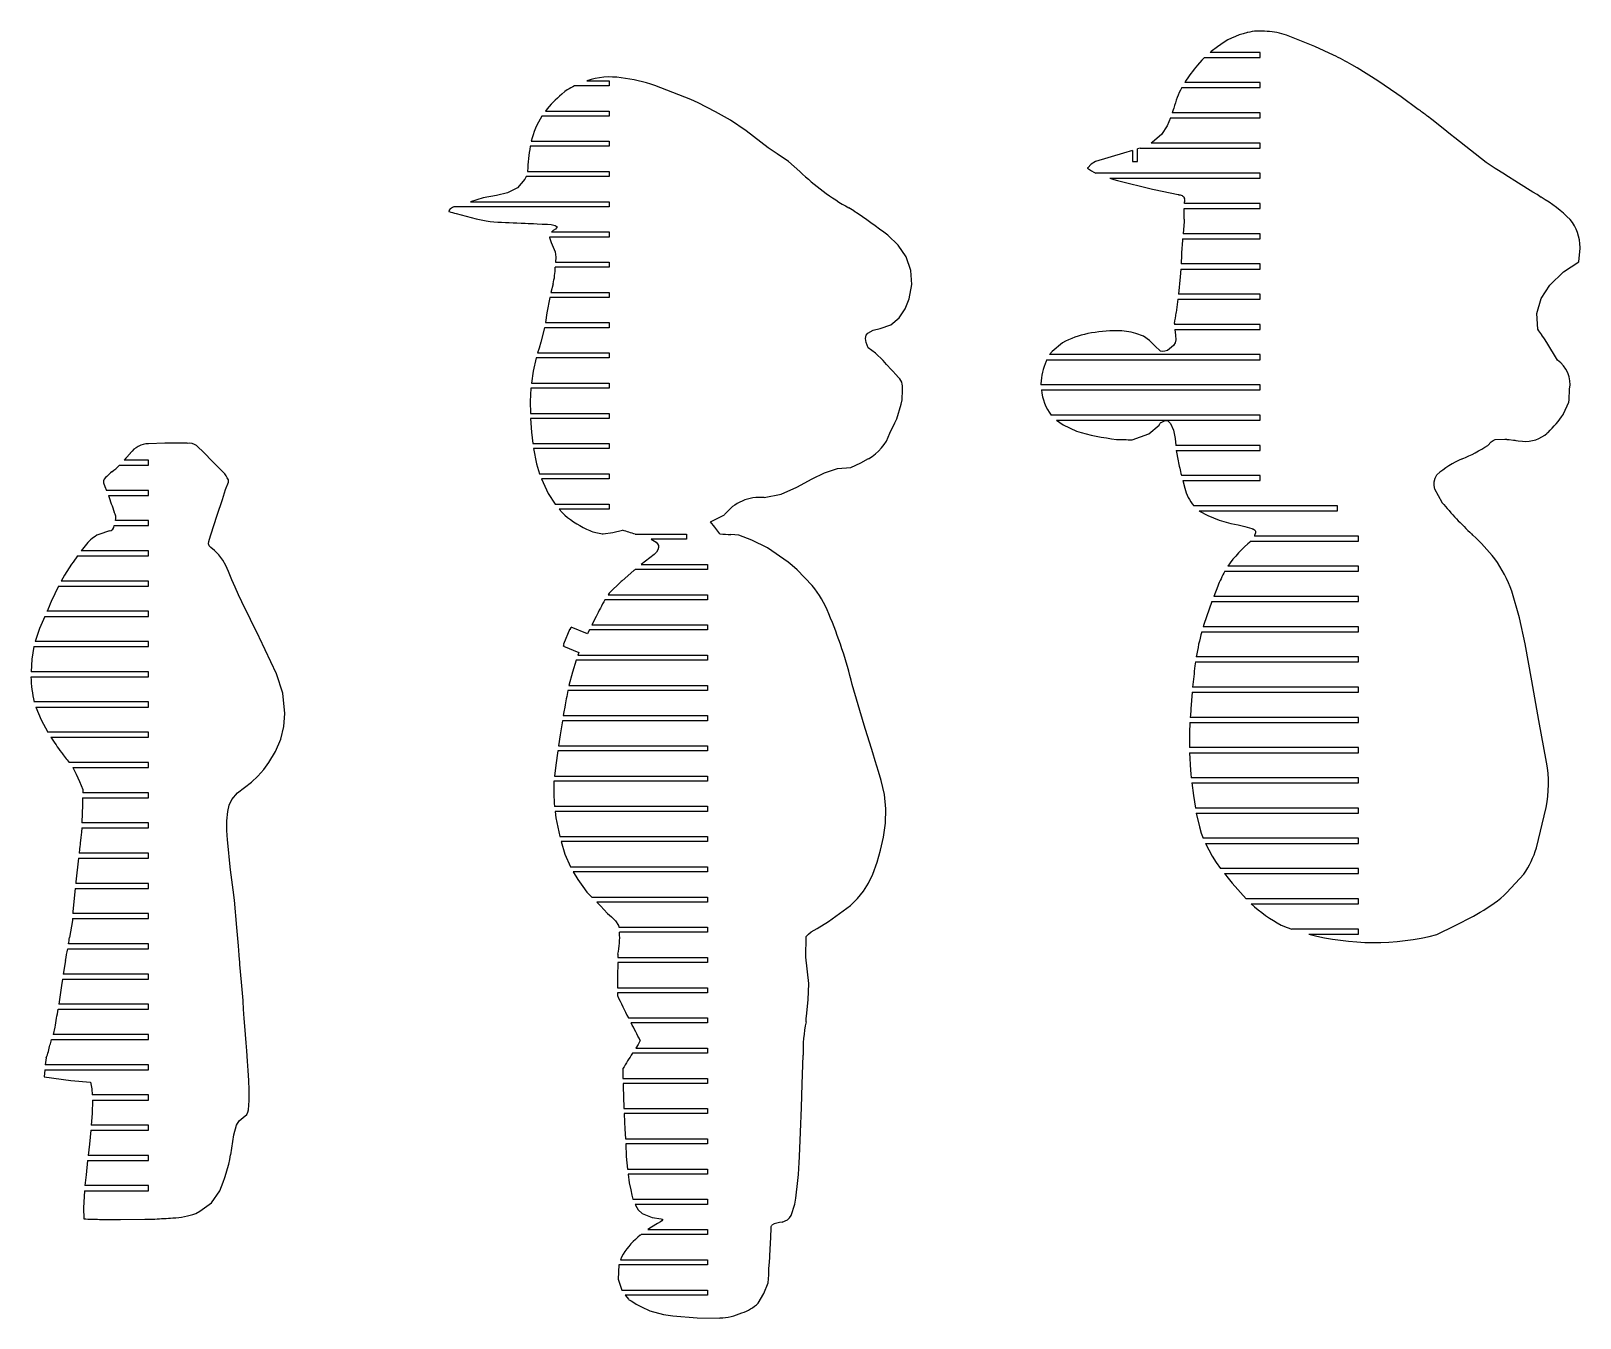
# Model space of a CAD drawing. Extents: x -545 to 865, y -1806 to 2117.
# Drawn here: x 224.5 to 532.1, y -1806.4 to -1550.9 of the extents above; entities that cross this region are included whole.
import ezdxf

# ---------------------------------------------------------------- set-up
doc = ezdxf.new("R2010")
doc.units = 0
doc.layers.get('0').update_dxf_attribs({"linetype": 'CONTINUOUS'})

msp = doc.modelspace()

# ---------------------------------------------------------------- linework, layer by layer
at = {"color": 7, "linetype": 'CONTINUOUS'}
for p, q in [((479.42, -1554), (473.82, -1551.75)), ((457.51, -1556.16), (457, -1556.71)), ((457.51, -1556.16), (468.58, -1556.16)), ((458.89, -1554.98), (458.68, -1555.16)), ((468.58, -1555.16), (458.68, -1555.16)), ((460.09, -1554.08), (458.89, -1554.98)), ((468.58, -1556.16), (468.58, -1555.16)), ((483.17, -1555.71), (479.42, -1554)), ((457, -1556.71), (456.16, -1557.7)), ((487.82, -1558.25), (486.78, -1557.66)), ((491.96, -1560.81), (487.82, -1558.25)), ((339.32, -1561.81), (332.46, -1561.81)), ((334.9, -1560.81), (339.32, -1560.81)), ((339.32, -1560.81), (339.32, -1561.81)), ((355.54, -1564.51), (348.39, -1561.76)), ((453.01, -1562.16), (468.58, -1562.16)), ((468.58, -1561.16), (453.66, -1561.16)), ((468.58, -1562.16), (468.58, -1561.16)), ((495.76, -1563.37), (491.96, -1560.81)), ((330.52, -1562.95), (329.9, -1563.45)), ((331, -1562.62), (330.52, -1562.95)), ((357.01, -1565.15), (355.54, -1564.51)), ((360.44, -1566.98), (357.01, -1565.15)), ((496.59, -1563.97), (495.76, -1563.37)), ((499.99, -1566.48), (496.59, -1563.97)), ((339.32, -1567.81), (325.93, -1567.81)), ((326.66, -1566.81), (339.32, -1566.81)), ((339.32, -1566.81), (339.32, -1567.81)), ((363.4, -1568.64), (360.44, -1566.98)), ((366.53, -1570.72), (363.4, -1568.64)), ((450.78, -1568.16), (450.09, -1569.76)), ((450.78, -1568.16), (468.58, -1568.16)), ((451.34, -1566.57), (451.13, -1567.16)), ((468.58, -1567.16), (451.13, -1567.16)), ((451.45, -1566.23), (451.34, -1566.57)), ((468.58, -1568.16), (468.58, -1567.16)), ((370.9, -1574.1), (366.53, -1570.72)), ((449.01, -1571.46), (447.2, -1572.99)), ((450.09, -1569.76), (449.01, -1571.46)), ((506.39, -1571.44), (504.91, -1570.29)), ((507.26, -1572.12), (506.39, -1571.44)), ((339.32, -1573.81), (323.62, -1573.81)), ((323.84, -1572.81), (339.32, -1572.81)), ((339.32, -1572.81), (339.32, -1573.81)), ((443.23, -1574.63), (441.43, -1575.14)), ((443.23, -1574.63), (443.23, -1576.8)), ((444.73, -1574.16), (444.23, -1574.33)), ((444.23, -1576.8), (444.23, -1574.33)), ((444.73, -1574.16), (468.58, -1574.16)), ((447.2, -1572.99), (446.94, -1573.16)), ((468.58, -1573.16), (446.94, -1573.16)), ((468.58, -1574.16), (468.58, -1573.16)), ((513.49, -1577.01), (507.26, -1572.12)), ((377.18, -1578.83), (374.93, -1576.83)), ((441.43, -1575.14), (435.88, -1576.81)), ((443.23, -1576.8), (444.23, -1576.8)), ((322.82, -1579.81), (322.57, -1580.36)), ((339.32, -1579.81), (322.82, -1579.81)), ((323.1, -1578.71), (323.08, -1578.81)), ((323.08, -1578.81), (339.32, -1578.81)), ((339.32, -1578.81), (339.32, -1579.81)), ((468.58, -1579.16), (435.99, -1579.16)), ((438.75, -1580.16), (468.58, -1580.16)), ((440.24, -1580.61), (447.23, -1582.3)), ((468.58, -1580.16), (468.58, -1579.16)), ((447.23, -1582.3), (447.54, -1582.37)), ((339.32, -1585.81), (308.5, -1585.81)), ((308.96, -1587.12), (312.88, -1588.19)), ((311.81, -1584.81), (339.32, -1584.81)), ((339.32, -1584.81), (339.32, -1585.81)), ((387.87, -1586.64), (386.91, -1586.03)), ((453.51, -1586.16), (468.58, -1586.16)), ((468.58, -1585.16), (453.54, -1585.16)), ((468.58, -1586.16), (468.58, -1585.16)), ((312.88, -1588.19), (314.9, -1588.63)), ((453.5, -1588.7), (453.31, -1591.16)), ((453.5, -1588.27), (453.5, -1588.7)), ((327.45, -1591.81), (327.46, -1591.93)), ((339.32, -1591.81), (327.45, -1591.81)), ((327.97, -1590.73), (327.89, -1590.81)), ((327.89, -1590.81), (339.32, -1590.81)), ((328.23, -1590.53), (327.97, -1590.73)), ((339.32, -1590.81), (339.32, -1591.81)), ((453.15, -1592.46), (452.95, -1594.92)), ((453.18, -1592.16), (453.15, -1592.46)), ((453.18, -1592.16), (468.58, -1592.16)), ((468.58, -1591.16), (453.31, -1591.16)), ((468.58, -1592.16), (468.58, -1591.16)), ((328.71, -1595.8), (328.67, -1596.81)), ((452.95, -1595.55), (452.92, -1596.96)), ((452.95, -1594.92), (452.95, -1595.55)), ((531.9, -1596.71), (532.1, -1594.03)), ((532.1, -1594.03), (532.1, -1593.89)), ((328.61, -1597.81), (328.61, -1597.82)), ((339.32, -1597.81), (328.61, -1597.81)), ((328.67, -1596.81), (339.32, -1596.81)), ((339.32, -1596.81), (339.32, -1597.81)), ((452.86, -1598.16), (452.7, -1599.72)), ((452.86, -1598.16), (468.58, -1598.16)), ((452.92, -1596.96), (452.91, -1597.16)), ((468.58, -1597.16), (452.91, -1597.16)), ((468.58, -1598.16), (468.58, -1597.16)), ((328.18, -1601.11), (327.73, -1602.81)), ((452.7, -1599.72), (452.36, -1603.16)), ((327.52, -1603.81), (326.96, -1606.86)), ((339.32, -1603.81), (327.52, -1603.81)), ((327.73, -1602.81), (339.32, -1602.81)), ((339.32, -1602.81), (339.32, -1603.81)), ((452.26, -1604.16), (451.93, -1606.82)), ((452.26, -1604.16), (468.58, -1604.16)), ((468.58, -1603.16), (452.36, -1603.16)), ((468.58, -1604.16), (468.58, -1603.16)), ((326.96, -1606.86), (326.65, -1608.81)), ((326.46, -1609.81), (325.78, -1612.66)), ((339.32, -1609.81), (326.46, -1609.81)), ((326.65, -1608.81), (339.32, -1608.81)), ((339.32, -1608.81), (339.32, -1609.81)), ((445.43, -1611.5), (443.9, -1610.96)), ((451.58, -1608.94), (451.58, -1609.16)), ((468.58, -1609.16), (451.58, -1609.16)), ((451.64, -1610.16), (468.58, -1610.16)), ((468.58, -1610.16), (468.58, -1609.16)), ((325.1, -1614.81), (339.32, -1614.81)), ((339.32, -1614.81), (339.32, -1615.81)), ((392.23, -1614.87), (390.74, -1613.83)), ((393.73, -1616.35), (392.23, -1614.87)), ((427.31, -1614.54), (426.77, -1615.16)), ((429.35, -1612.79), (427.31, -1614.54)), ((527.66, -1616.27), (525.54, -1612.77)), ((339.32, -1615.81), (324.82, -1615.81)), ((394.42, -1617.09), (393.73, -1616.35)), ((395.35, -1618.2), (394.42, -1617.09)), ((426.19, -1616.16), (426.07, -1616.43)), ((426.19, -1616.16), (468.58, -1616.16)), ((468.58, -1615.16), (426.77, -1615.16)), ((468.58, -1616.16), (468.58, -1615.16)), ((323.89, -1620.81), (339.32, -1620.81)), ((339.32, -1620.81), (339.32, -1621.81)), ((396.52, -1619.39), (395.35, -1618.2)), ((425.04, -1620.95), (425.03, -1621.16)), ((339.32, -1621.81), (323.79, -1621.81)), ((397.51, -1624.13), (397.55, -1622.15)), ((468.58, -1621.16), (425.03, -1621.16)), ((425.16, -1622.16), (468.58, -1622.16)), ((468.58, -1622.16), (468.58, -1621.16)), ((529.85, -1624.59), (529.94, -1624.12)), ((529.94, -1624.12), (530.04, -1621.98)), ((323.67, -1626.81), (339.32, -1626.81)), ((339.32, -1626.81), (339.32, -1627.81)), ((396.42, -1627.87), (397.33, -1624.97)), ((397.33, -1624.97), (397.51, -1624.13)), ((468.58, -1627.16), (427.12, -1627.16)), ((468.58, -1628.16), (468.58, -1627.16)), ((528.79, -1626.98), (528.84, -1626.91)), ((528.84, -1626.91), (529.85, -1624.59)), ((339.32, -1627.81), (323.71, -1627.81)), ((395.06, -1630.77), (396.06, -1628.72)), ((396.06, -1628.72), (396.42, -1627.87)), ((428.12, -1628.16), (468.58, -1628.16)), ((448.9, -1628.65), (449.56, -1628.3)), ((451.39, -1630.18), (451.74, -1631.78)), ((251.06, -1632.76), (247.85, -1632.85)), ((255.51, -1632.76), (255.11, -1632.75)), ((324.14, -1632.81), (339.32, -1632.81)), ((339.32, -1632.81), (339.32, -1633.81)), ((451.74, -1631.78), (451.85, -1633.16)), ((468.58, -1633.16), (451.85, -1633.16)), ((468.58, -1634.16), (468.58, -1633.16)), ((525.61, -1630.7), (525.68, -1630.64)), ((525.68, -1630.64), (525.76, -1630.58)), ((247.86, -1636.1), (243.01, -1636.1)), ((247.86, -1637.1), (247.86, -1636.1)), ((260.64, -1636.41), (260.45, -1636.24)), ((262.69, -1638.51), (260.64, -1636.41)), ((339.32, -1633.81), (324.28, -1633.81)), ((451.93, -1634.16), (452.28, -1636.25)), ((451.93, -1634.16), (468.58, -1634.16)), ((242.08, -1637.1), (247.86, -1637.1)), ((325.5, -1638.81), (339.32, -1638.81)), ((339.32, -1638.81), (339.32, -1639.81)), ((452.95, -1639.09), (452.96, -1639.16)), ((468.58, -1639.16), (452.96, -1639.16)), ((468.58, -1640.16), (468.58, -1639.16)), ((247.86, -1642.1), (239.51, -1642.1)), ((247.86, -1643.1), (247.86, -1642.1)), ((339.32, -1639.81), (325.9, -1639.81)), ((453.22, -1640.16), (453.64, -1641.66)), ((453.22, -1640.16), (468.58, -1640.16)), ((239.88, -1643.1), (247.86, -1643.1)), ((328.58, -1644.81), (339.32, -1644.81)), ((339.32, -1644.81), (339.32, -1645.81)), ((483.92, -1645.16), (455.4, -1645.16)), ((483.92, -1646.16), (483.92, -1645.16)), ((247.86, -1648.1), (241.29, -1648.1)), ((247.86, -1649.1), (247.86, -1648.1)), ((339.32, -1645.81), (329.38, -1645.81)), ((359.46, -1648.33), (362.23, -1646.92)), ((456.5, -1646.16), (483.92, -1646.16)), ((240.07, -1650.14), (237.95, -1650.84)), ((241.01, -1649.1), (247.86, -1649.1)), ((344.5, -1650.81), (354.66, -1650.81)), ((354.66, -1650.81), (354.66, -1651.81)), ((365.08, -1651), (363.5, -1650.88)), ((467.48, -1651.07), (467.44, -1651.16)), ((488.11, -1651.16), (467.44, -1651.16)), ((488.11, -1652.16), (488.11, -1651.16)), ((510.67, -1650.81), (510.63, -1650.78)), ((510.83, -1650.98), (510.67, -1650.81)), ((235.52, -1652.75), (234.48, -1654.1)), ((247.86, -1654.1), (234.48, -1654.1)), ((247.86, -1655.1), (247.86, -1654.1)), ((354.66, -1651.81), (347.67, -1651.81)), ((374.84, -1656.32), (370.74, -1653.49)), ((466.81, -1652.16), (488.11, -1652.16)), ((232.58, -1656.75), (231.16, -1658.95)), ((233.75, -1655.1), (247.86, -1655.1)), ((358.85, -1657.81), (344.47, -1657.81)), ((346.53, -1656.15), (345.7, -1656.81)), ((345.7, -1656.81), (358.85, -1656.81)), ((358.85, -1656.81), (358.85, -1657.81)), ((379.63, -1660.99), (376.63, -1657.84)), ((488.11, -1657.16), (462.15, -1657.16)), ((488.11, -1658.16), (488.11, -1657.16)), ((231.16, -1658.95), (230.5, -1660.1)), ((247.86, -1660.1), (230.5, -1660.1)), ((247.86, -1661.1), (247.86, -1660.1)), ((341.68, -1660.18), (339.34, -1662.53)), ((341.88, -1660.02), (341.68, -1660.18)), ((344.19, -1658.03), (341.88, -1660.02)), ((461.56, -1658.16), (488.11, -1658.16)), ((229.95, -1661.1), (228.51, -1664.15)), ((229.95, -1661.1), (247.86, -1661.1)), ((358.85, -1663.81), (338.46, -1663.81)), ((339.34, -1662.53), (339.12, -1662.81)), ((339.12, -1662.81), (358.85, -1662.81)), ((358.85, -1662.81), (358.85, -1663.81)), ((460.16, -1661.12), (459.38, -1663.16)), ((488.11, -1663.16), (459.38, -1663.16)), ((488.11, -1664.16), (488.11, -1663.16)), ((520.07, -1667.4), (518.56, -1662.13)), ((227.27, -1667.1), (247.86, -1667.1)), ((247.86, -1666.1), (227.68, -1666.1)), ((247.86, -1667.1), (247.86, -1666.1)), ((269.84, -1671.26), (266.39, -1664.21)), ((336.72, -1667.15), (335.87, -1668.81)), ((459, -1664.16), (457.43, -1668.69)), ((459, -1664.16), (488.11, -1664.16)), ((331.48, -1669.56), (330.23, -1672.62)), ((331.48, -1669.56), (331.63, -1669.62)), ((331.63, -1669.62), (331.77, -1669.28)), ((335.01, -1670.6), (331.77, -1669.28)), ((335.37, -1669.86), (335.01, -1670.6)), ((335.39, -1669.81), (335.37, -1669.86)), ((358.85, -1669.81), (335.39, -1669.81)), ((335.87, -1668.81), (358.85, -1668.81)), ((358.85, -1668.81), (358.85, -1669.81)), ((456.99, -1670.16), (488.11, -1670.16)), ((457.43, -1668.69), (457.29, -1669.16)), ((488.11, -1669.16), (457.29, -1669.16)), ((488.11, -1670.16), (488.11, -1669.16)), ((521.19, -1672.57), (520.07, -1667.4)), ((225.1, -1673.1), (247.86, -1673.1)), ((247.86, -1672.1), (225.34, -1672.1)), ((247.86, -1673.1), (247.86, -1672.1)), ((330.38, -1672.68), (330.23, -1672.62)), ((330.24, -1673.02), (330.38, -1672.68)), ((330.24, -1673.02), (333.31, -1674.27)), ((522.53, -1679.91), (521.19, -1672.57)), ((358.85, -1675.81), (332.77, -1675.81)), ((333.31, -1674.27), (333.12, -1674.81)), ((333.12, -1674.81), (358.85, -1674.81)), ((358.85, -1674.81), (358.85, -1675.81)), ((455.76, -1676.16), (488.11, -1676.16)), ((488.11, -1675.16), (455.91, -1675.16)), ((488.11, -1676.16), (488.11, -1675.16)), ((247.86, -1678.1), (224.51, -1678.1)), ((224.51, -1679.1), (247.86, -1679.1)), ((247.86, -1679.1), (247.86, -1678.1)), ((358.85, -1681.81), (331.12, -1681.81)), ((331.34, -1680.81), (358.85, -1680.81)), ((358.85, -1680.81), (358.85, -1681.81)), ((389.95, -1688.69), (387.59, -1680.64)), ((455.08, -1682.16), (454.82, -1685.45)), ((455.08, -1682.16), (488.11, -1682.16)), ((488.11, -1681.16), (455.18, -1681.16)), ((488.11, -1682.16), (488.11, -1681.16)), ((523.9, -1687.75), (522.53, -1679.91)), ((247.86, -1684.1), (225.17, -1684.1)), ((225.47, -1685.1), (247.86, -1685.1)), ((247.86, -1685.1), (247.86, -1684.1)), ((358.85, -1687.81), (330.03, -1687.81)), ((330.2, -1686.81), (358.85, -1686.81)), ((358.85, -1686.81), (358.85, -1687.81)), ((454.63, -1688.16), (454.57, -1690.23)), ((454.63, -1688.16), (488.11, -1688.16)), ((488.11, -1687.16), (454.7, -1687.16)), ((488.11, -1688.16), (488.11, -1687.16)), ((525.47, -1696.04), (523.9, -1687.75)), ((247.86, -1690.1), (227.86, -1690.1)), ((228.47, -1691.1), (247.86, -1691.1)), ((247.86, -1691.1), (247.86, -1690.1)), ((454.57, -1690.23), (454.57, -1693.16)), ((358.85, -1693.81), (329.1, -1693.81)), ((329.24, -1692.81), (358.85, -1692.81)), ((358.85, -1692.81), (358.85, -1693.81)), ((488.11, -1693.16), (454.57, -1693.16)), ((454.59, -1694.16), (454.77, -1697.66)), ((454.59, -1694.16), (488.11, -1694.16)), ((488.11, -1694.16), (488.11, -1693.16)), ((247.86, -1696.1), (232.06, -1696.1)), ((232.81, -1697.1), (247.86, -1697.1)), ((247.86, -1697.1), (247.86, -1696.1)), ((358.85, -1699.81), (328.34, -1699.81)), ((328.45, -1698.81), (358.85, -1698.81)), ((358.85, -1698.81), (358.85, -1699.81)), ((488.11, -1699.16), (454.9, -1699.16)), ((455, -1700.16), (488.11, -1700.16)), ((488.11, -1700.16), (488.11, -1699.16)), ((234.74, -1703.1), (247.86, -1703.1)), ((247.86, -1702.1), (234.78, -1702.1)), ((247.86, -1703.1), (247.86, -1702.1)), ((234.66, -1706.17), (234.61, -1708.1)), ((328.46, -1704.81), (358.85, -1704.81)), ((328.57, -1705.81), (328.75, -1707.1)), ((358.85, -1705.81), (328.57, -1705.81)), ((358.85, -1704.81), (358.85, -1705.81)), ((488.11, -1705.16), (455.72, -1705.16)), ((455.89, -1706.16), (456.52, -1708.89)), ((455.89, -1706.16), (488.11, -1706.16)), ((488.11, -1706.16), (488.11, -1705.16)), ((523.45, -1713.06), (525.41, -1705.03)), ((234.58, -1709.1), (234.53, -1709.91)), ((234.58, -1709.1), (247.86, -1709.1)), ((247.86, -1708.1), (234.61, -1708.1)), ((247.86, -1709.1), (247.86, -1708.1)), ((329.53, -1710.81), (358.85, -1710.81)), ((358.85, -1711.81), (329.77, -1711.81)), ((358.85, -1710.81), (358.85, -1711.81)), ((488.11, -1711.16), (457.28, -1711.16)), ((457.73, -1712.16), (459.06, -1714.67)), ((457.73, -1712.16), (488.11, -1712.16)), ((488.11, -1712.16), (488.11, -1711.16)), ((233.94, -1715.1), (233.41, -1719.81)), ((233.94, -1715.1), (247.86, -1715.1)), ((247.86, -1714.1), (234.05, -1714.1)), ((247.86, -1715.1), (247.86, -1714.1)), ((331.63, -1716.81), (358.85, -1716.81)), ((358.85, -1717.81), (332.19, -1717.81)), ((358.85, -1716.81), (358.85, -1717.81)), ((488.11, -1717.16), (460.73, -1717.16)), ((461.51, -1718.16), (488.11, -1718.16)), ((488.11, -1718.16), (488.11, -1717.16)), ((517.6, -1721.94), (520.94, -1718.28)), ((233.27, -1721.1), (232.84, -1725.67)), ((233.27, -1721.1), (247.86, -1721.1)), ((233.41, -1719.81), (233.38, -1720.1)), ((247.86, -1720.1), (233.38, -1720.1)), ((247.86, -1721.1), (247.86, -1720.1)), ((334.09, -1720.74), (334.91, -1721.85)), ((334.91, -1721.85), (335.85, -1722.81)), ((463, -1720.03), (465.78, -1723.16)), ((265.38, -1728.89), (264.89, -1723.43)), ((335.85, -1722.81), (358.85, -1722.81)), ((358.85, -1723.81), (336.85, -1723.81)), ((358.85, -1722.81), (358.85, -1723.81)), ((488.11, -1723.16), (465.78, -1723.16)), ((466.8, -1724.16), (488.11, -1724.16)), ((488.11, -1724.16), (488.11, -1723.16)), ((232.72, -1727.49), (232.15, -1730.85)), ((232.75, -1727.1), (232.72, -1727.49)), ((232.75, -1727.1), (247.86, -1727.1)), ((232.84, -1725.67), (232.8, -1726.1)), ((247.86, -1726.1), (232.8, -1726.1)), ((247.86, -1727.1), (247.86, -1726.1)), ((341.19, -1728.43), (341.23, -1728.81)), ((503.68, -1730.27), (507.29, -1728.47)), ((507.29, -1728.47), (510.94, -1726.58)), ((510.94, -1726.58), (512.28, -1725.82)), ((341.23, -1728.81), (358.85, -1728.81)), ((358.85, -1729.81), (341.37, -1729.81)), ((358.85, -1728.81), (358.85, -1729.81)), ((488.11, -1729.16), (474.9, -1729.16)), ((478.26, -1730.16), (488.11, -1730.16)), ((488.11, -1730.16), (488.11, -1729.16)), ((231.8, -1733.1), (247.86, -1733.1)), ((247.86, -1732.1), (231.96, -1732.1)), ((247.86, -1733.1), (247.86, -1732.1)), ((341.03, -1734.13), (341.03, -1734.81)), ((341.03, -1734.81), (358.85, -1734.81)), ((358.85, -1734.81), (358.85, -1735.81)), ((231.37, -1735.39), (230.92, -1738.1)), ((358.85, -1735.81), (341.02, -1735.81)), ((230.59, -1740.37), (230.05, -1744.1)), ((230.77, -1739.1), (230.59, -1740.37)), ((230.77, -1739.1), (247.86, -1739.1)), ((247.86, -1738.1), (230.92, -1738.1)), ((247.86, -1739.1), (247.86, -1738.1)), ((340.96, -1740.81), (358.85, -1740.81)), ((358.85, -1740.81), (358.85, -1741.81)), ((266.62, -1743.51), (266.61, -1743.36)), ((358.85, -1741.81), (340.94, -1741.81)), ((229.88, -1745.1), (247.86, -1745.1)), ((247.86, -1744.1), (230.05, -1744.1)), ((247.86, -1745.1), (247.86, -1744.1)), ((343.14, -1746.81), (358.85, -1746.81)), ((358.85, -1746.81), (358.85, -1747.81)), ((229.27, -1748.67), (228.9, -1750.1)), ((247.86, -1750.1), (228.9, -1750.1)), ((247.86, -1751.1), (247.86, -1750.1)), ((358.85, -1747.81), (343.67, -1747.81)), ((228.56, -1751.1), (247.86, -1751.1)), ((344.61, -1752.81), (358.85, -1752.81)), ((358.85, -1752.81), (358.85, -1753.81)), ((227.51, -1754.71), (227.31, -1756.1)), ((247.86, -1756.1), (227.31, -1756.1)), ((247.86, -1757.1), (247.86, -1756.1)), ((358.85, -1753.81), (343.96, -1753.81)), ((377.67, -1759.97), (377.82, -1754.22)), ((227.24, -1757.1), (227.11, -1758.53)), ((227.24, -1757.1), (247.86, -1757.1)), ((342.04, -1756.87), (342.06, -1758.81)), ((342.06, -1758.81), (358.85, -1758.81)), ((358.85, -1758.81), (358.85, -1759.81)), ((247.86, -1762.1), (236.67, -1762.1)), ((247.86, -1763.1), (247.86, -1762.1)), ((342.08, -1759.81), (342.16, -1763.06)), ((358.85, -1759.81), (342.08, -1759.81)), ((377.5, -1764.58), (377.67, -1759.97)), ((236.7, -1763.1), (247.86, -1763.1)), ((342.24, -1764.81), (358.85, -1764.81)), ((358.85, -1764.81), (358.85, -1765.81)), ((377.28, -1769.47), (377.5, -1764.58)), ((247.86, -1768.1), (236.49, -1768.1)), ((247.86, -1769.1), (247.86, -1768.1)), ((358.85, -1765.81), (342.29, -1765.81)), ((236.4, -1769.1), (247.86, -1769.1)), ((342.44, -1768.83), (342.55, -1770.81)), ((342.55, -1770.81), (358.85, -1770.81)), ((358.85, -1770.81), (358.85, -1771.81)), ((377.1, -1774.34), (377.28, -1769.47)), ((247.86, -1774.1), (235.87, -1774.1)), ((247.86, -1775.1), (247.86, -1774.1)), ((342.6, -1771.81), (342.71, -1774.34)), ((358.85, -1771.81), (342.6, -1771.81)), ((342.71, -1774.34), (342.95, -1776.81)), ((235.75, -1775.1), (247.86, -1775.1)), ((342.95, -1776.81), (358.85, -1776.81)), ((343.07, -1777.81), (343.32, -1779.52)), ((358.85, -1777.81), (343.07, -1777.81)), ((358.85, -1776.81), (358.85, -1777.81)), ((247.86, -1780.1), (235.22, -1780.1)), ((247.86, -1781.1), (247.86, -1780.1)), ((235.13, -1781.1), (247.86, -1781.1)), ((343.8, -1781.98), (344.05, -1782.81)), ((344.05, -1782.81), (358.85, -1782.81)), ((358.85, -1783.81), (344.45, -1783.81)), ((358.85, -1782.81), (358.85, -1783.81)), ((238.08, -1786.79), (242.25, -1786.8)), ((242.25, -1786.8), (247.1, -1786.77)), ((247.1, -1786.77), (249.12, -1786.72)), ((257.23, -1785.6), (258.06, -1785.17)), ((345.64, -1789.81), (345.51, -1789.92)), ((358.85, -1789.81), (345.64, -1789.81)), ((347.01, -1788.81), (358.85, -1788.81)), ((358.85, -1788.81), (358.85, -1789.81)), ((358.85, -1795.81), (341.23, -1795.81)), ((341.56, -1794.81), (358.85, -1794.81)), ((358.85, -1794.81), (358.85, -1795.81)), ((370.87, -1799.42), (371.04, -1797.82)), ((341.85, -1800.81), (358.85, -1800.81)), ((358.85, -1801.81), (342.48, -1801.81)), ((358.85, -1800.81), (358.85, -1801.81)), ((347.38, -1804.95), (350.1, -1805.69)), ((350.1, -1805.69), (351.97, -1805.96)), ((351.97, -1805.96), (356.77, -1806.33)), ((356.77, -1806.33), (361.29, -1806.37))]:
    msp.add_line(p, q, dxfattribs=at)
at = {"color": 7, "linetype": 'CONTINUOUS', "flags": 128}
for points in [[(504.91, -1570.29), (502.65, -1568.51), (501.81, -1567.85), (501.69, -1567.76)], [(374.93, -1576.83), (372.67, -1575.3), (370.9, -1574.1)], [(435.88, -1576.81), (435.03, -1577.38), (434.34, -1578.08), (434.33, -1578.11), (434.33, -1578.13)], [(517.09, -1579.35), (515.28, -1578.21), (513.49, -1577.01)], [(322.57, -1580.36), (321.09, -1582.06), (319.16, -1583.02), (316.97, -1583.55), (314.3, -1584.02), (311.81, -1584.81)], [(438.75, -1580.16), (439.53, -1580.39), (440.24, -1580.61)], [(522.74, -1582.88), (519.92, -1581.12), (517.2, -1579.42), (517.11, -1579.36), (517.09, -1579.35)], [(447.54, -1582.37), (450.71, -1583.06), (452.29, -1583.39), (452.29, -1583.39), (452.29, -1583.39), (452.29, -1583.39), (452.29, -1583.39), (452.29, -1583.39), (452.29, -1583.39), (452.3, -1583.39), (452.3, -1583.39), (452.3, -1583.39), (452.31, -1583.39), (452.32, -1583.39), (452.35, -1583.4), (452.41, -1583.41), (452.51, -1583.43), (452.69, -1583.47), (453.07, -1583.6), (453.26, -1583.71), (453.4, -1583.84), (453.58, -1584.19)], [(524.41, -1583.94), (524.1, -1583.74), (523.57, -1583.4), (522.74, -1582.88)], [(307.57, -1586.45), (307.53, -1586.59), (307.51, -1586.66), (307.5, -1586.7), (307.51, -1586.72), (307.52, -1586.74)], [(321, -1589.01), (321.84, -1589.04), (322.62, -1589.08), (323.22, -1589.11), (324.28, -1589.16), (325.05, -1589.2), (326.03, -1589.23), (327.05, -1589.28), (327.83, -1589.33), (328.57, -1589.5), (328.82, -1589.63), (328.98, -1589.79)], [(328.98, -1589.79), (328.99, -1589.8), (328.99, -1589.82), (328.99, -1589.83), (328.98, -1589.85), (328.95, -1589.91), (328.86, -1590.02), (328.69, -1590.23), (328.23, -1590.53)], [(327.46, -1591.93), (327.77, -1592.9), (328.19, -1593.83), (328.58, -1594.78), (328.69, -1595.28), (328.71, -1595.8)], [(398.29, -1595.76), (396.7, -1593.44), (394.68, -1591.47)], [(390.74, -1613.83), (390.35, -1612.76), (390.23, -1611.94), (390.35, -1611.32), (390.66, -1610.87), (391.73, -1610.3), (393.15, -1609.96), (395.26, -1609.23), (396.89, -1607.86), (398.08, -1606.06), (398.9, -1604.06), (399.39, -1601.26), (399.2, -1598.44), (398.29, -1595.76)], [(523.75, -1610.13), (523.53, -1606.96), (524.41, -1604.01), (526.12, -1601.35), (528.84, -1598.71), (531.9, -1596.71)], [(451.64, -1610.16), (451.77, -1611.32), (451.82, -1612.24), (451.7, -1612.8), (451.38, -1613.34), (450.17, -1614.32), (449.69, -1614.5), (449.21, -1614.55), (448.78, -1614.44), (447.68, -1613.43), (446.62, -1612.32), (445.43, -1611.5)], [(525.54, -1612.77), (525.04, -1612), (524.53, -1611.26), (524.52, -1611.24)], [(325.78, -1612.66), (325.4, -1613.84), (325.1, -1614.81)], [(324.82, -1615.81), (324.23, -1618.42), (323.89, -1620.81)], [(323.79, -1621.81), (323.66, -1624.46), (323.67, -1626.81)], [(323.71, -1627.81), (323.89, -1630.57), (324.14, -1632.81)], [(428.12, -1628.16), (429.45, -1629.1), (432.09, -1630.36)], [(443.18, -1632.04), (446.45, -1630.86), (448.52, -1629.16)], [(449.56, -1628.3), (449.91, -1628.2), (450.1, -1628.22), (450.27, -1628.29), (450.55, -1628.53), (450.76, -1628.84), (451.39, -1630.18)], [(255.11, -1632.75), (253.09, -1632.75), (251.06, -1632.76)], [(260.45, -1636.24), (258.94, -1634.7), (257.38, -1633.21)], [(513.83, -1633.16), (514.47, -1632.47), (514.85, -1632.19), (515.28, -1632), (517.15, -1631.93)], [(517.15, -1631.93), (517.48, -1631.96), (517.57, -1631.97), (517.63, -1631.98), (518.05, -1632.02), (518.88, -1632.13), (518.93, -1632.13), (518.93, -1632.13), (518.93, -1632.13), (518.93, -1632.13), (518.93, -1632.13), (518.93, -1632.13), (518.93, -1632.13), (518.93, -1632.13), (518.93, -1632.13), (518.94, -1632.13), (518.94, -1632.13), (518.95, -1632.14), (518.96, -1632.14), (518.99, -1632.14), (519.04, -1632.15), (519.15, -1632.16), (519.38, -1632.19), (519.85, -1632.24), (520.69, -1632.34)], [(244.24, -1634.74), (243.37, -1635.71), (243.01, -1636.1)], [(324.28, -1633.81), (324.88, -1636.8), (325.5, -1638.81)], [(387.32, -1637.56), (389.28, -1636.6), (390.79, -1635.8)], [(370.13, -1643.52), (373.46, -1642.87), (376.6, -1641.46), (379.66, -1639.78), (382.1, -1638.59), (384.64, -1637.77), (387.32, -1637.56)], [(504.7, -1644.48), (503.27, -1641.85), (503.11, -1641.12), (503.14, -1640.38), (503.34, -1639.66), (503.7, -1639)], [(238.91, -1640.6), (239.18, -1641.36), (239.51, -1642.1)], [(262.51, -1643.93), (263.15, -1641.95), (263.72, -1640.49), (263.74, -1640.22), (263.7, -1639.98)], [(325.9, -1639.81), (327.23, -1642.72), (328.58, -1644.81)], [(260.24, -1650.95), (261.49, -1647.01), (262.51, -1643.93)], [(329.38, -1645.81), (330, -1646.49), (330.5, -1647.02)], [(361.32, -1650.73), (360.28, -1649.39), (359.46, -1648.33)], [(456.5, -1646.16), (456.57, -1646.2), (458.17, -1647.11)], [(458.17, -1647.11), (460.43, -1648.04), (462.79, -1648.69), (464.21, -1648.93), (465.52, -1649.27), (466.95, -1649.69), (466.95, -1649.69), (466.95, -1649.69), (466.95, -1649.69), (466.95, -1649.69), (466.95, -1649.69), (466.95, -1649.69), (466.95, -1649.69), (466.95, -1649.69), (466.95, -1649.69), (466.96, -1649.69), (466.97, -1649.69), (466.99, -1649.7), (467.03, -1649.71), (467.11, -1649.74), (467.24, -1649.78), (467.49, -1649.94)], [(260.92, -1654.02), (260.24, -1653.43), (259.92, -1653.11), (259.83, -1652.91), (259.78, -1652.69), (259.82, -1652.24), (259.96, -1651.81), (260.24, -1650.95)], [(337.96, -1650.72), (338.05, -1650.73), (338.11, -1650.74)], [(338.11, -1650.74), (340.06, -1650.43), (341.99, -1650.01)], [(370.74, -1653.49), (367.62, -1651.97), (365.08, -1651)], [(467.49, -1649.94), (467.59, -1650.07), (467.66, -1650.2), (467.68, -1650.33), (467.66, -1650.5), (467.48, -1651.07)], [(266.39, -1664.21), (265.73, -1662.82), (265.04, -1661.32), (264.4, -1659.87), (263.72, -1658.23), (263.18, -1657.01), (262.61, -1655.93), (261.84, -1654.91), (260.92, -1654.02)], [(347.67, -1651.81), (348.65, -1652.39), (348.94, -1652.71), (349.11, -1653.06), (349.14, -1653.43), (349.01, -1653.88), (348.72, -1654.35), (348.27, -1654.85), (346.53, -1656.15)], [(344.47, -1657.81), (344.32, -1657.93), (344.19, -1658.03)], [(376.63, -1657.84), (375.63, -1656.99), (374.84, -1656.32)], [(227.27, -1667.1), (226.2, -1669.54), (225.34, -1672.1)], [(225.1, -1673.1), (224.7, -1675.58), (224.51, -1678.1)], [(274.89, -1686.37), (274.49, -1682.37), (273.26, -1678.54), (269.89, -1671.36), (269.84, -1671.26)], [(332.77, -1675.81), (332.01, -1678.21), (331.34, -1680.81)], [(455.76, -1676.16), (455.7, -1676.53), (455.64, -1676.93)], [(225.47, -1685.1), (226.53, -1687.66), (227.86, -1690.1)], [(330.5, -1685.11), (330.33, -1686.06), (330.2, -1686.81)], [(454.82, -1685.45), (454.82, -1685.46), (454.82, -1685.48), (454.82, -1685.54), (454.8, -1685.77), (454.73, -1686.67), (454.7, -1687.16)], [(264.41, -1703.43), (265.51, -1702.14), (266.89, -1701.06), (268.29, -1700), (269.55, -1698.83), (270.72, -1697.53), (271.76, -1696.14), (273.09, -1693.9), (274.1, -1691.49), (274.7, -1688.96), (274.89, -1686.37)], [(330.03, -1687.81), (329.58, -1690.61), (329.24, -1692.81)], [(393.81, -1710.95), (394.2, -1708.12), (394.28, -1705.3), (393.98, -1702.48), (393.34, -1699.68), (392.82, -1697.9), (392.15, -1695.76), (391.65, -1694.18), (391.07, -1692.29), (390.55, -1690.6), (389.95, -1688.69)], [(329.1, -1693.81), (328.72, -1696.61), (328.45, -1698.81)], [(232.81, -1697.1), (233.49, -1698.4), (234.13, -1699.88)], [(454.77, -1697.66), (454.83, -1698.35), (454.9, -1699.16)], [(234.13, -1699.88), (234.47, -1700.68), (234.78, -1701.46)], [(328.34, -1699.81), (328.34, -1699.81), (328.34, -1699.82)], [(455, -1700.16), (455.36, -1702.67), (455.72, -1705.16)], [(234.74, -1703.1), (234.71, -1704.62), (234.66, -1706.17)], [(234.78, -1701.46), (234.79, -1701.77), (234.78, -1702.1)], [(264.89, -1723.43), (264.66, -1721.4), (264.38, -1719.38), (264.13, -1717.43), (263.92, -1715.51), (263.72, -1713.37), (263.55, -1711.47), (263.41, -1709.59), (263.38, -1707.68), (263.58, -1705.81), (263.88, -1704.58), (264.41, -1703.43)], [(328.75, -1707.1), (329.1, -1708.94), (329.53, -1710.81)], [(234.53, -1709.91), (234.41, -1711.02), (234.28, -1712.13), (234.28, -1712.13), (234.28, -1712.13), (234.28, -1712.13), (234.28, -1712.13), (234.28, -1712.13), (234.28, -1712.13), (234.28, -1712.13), (234.28, -1712.13), (234.28, -1712.13), (234.28, -1712.14), (234.27, -1712.15), (234.27, -1712.17), (234.27, -1712.2), (234.26, -1712.28), (234.24, -1712.44), (234.21, -1712.74), (234.14, -1713.3), (234.05, -1714.1)], [(456.52, -1708.89), (456.89, -1710.13), (457.28, -1711.16)], [(329.77, -1711.81), (330.51, -1714.29), (331.63, -1716.81)], [(387.27, -1724.47), (388.62, -1723.12), (389.81, -1721.64), (390.8, -1720.06), (391.66, -1718.29), (392.55, -1715.9), (393.23, -1713.48), (393.81, -1710.95)], [(459.06, -1714.67), (459.88, -1715.94), (460.73, -1717.16)], [(332.19, -1717.81), (333.1, -1719.3), (334.09, -1720.74)], [(461.51, -1718.16), (462.25, -1719.08), (463, -1720.03)], [(336.85, -1723.81), (337.65, -1724.62), (338.27, -1725.28), (339.01, -1726.05), (339.8, -1726.77), (340.59, -1727.53), (341.19, -1728.43)], [(378.46, -1730.67), (378.88, -1730.15), (379.44, -1729.75), (380.61, -1729.08), (382.9, -1727.64), (387.27, -1724.47)], [(472.79, -1728.41), (473.97, -1728.84), (474.9, -1729.16)], [(266.61, -1743.36), (266.3, -1739.74), (266, -1736.22), (265.99, -1736.13), (265.99, -1736.13), (265.99, -1736.13), (265.99, -1736.13), (265.99, -1736.13), (265.99, -1736.13), (265.99, -1736.13), (265.99, -1736.13), (265.99, -1736.12), (265.99, -1736.12), (265.99, -1736.12), (265.99, -1736.11), (265.99, -1736.1), (265.98, -1736.08), (265.98, -1736.02), (265.97, -1735.92), (265.95, -1735.7), (265.91, -1735.22), (265.84, -1734.32), (265.7, -1732.51), (265.38, -1728.89)], [(378.99, -1740), (378.4, -1734.78), (378.46, -1730.67)], [(341.02, -1735.81), (340.98, -1738.61), (340.96, -1740.81)], [(378.51, -1746.43), (378.83, -1743.22), (378.99, -1740)], [(267.8, -1763.17), (267.81, -1761.11), (267.77, -1759.24), (267.64, -1757.26), (267.51, -1755.41), (267.37, -1753.33), (267.24, -1751.78), (267.1, -1750.08), (266.98, -1748.42), (266.86, -1746.89), (266.71, -1745.08), (266.62, -1743.51)], [(340.94, -1741.81), (340.94, -1742.1), (340.94, -1742.33)], [(378.42, -1747.58), (378.47, -1746.94), (378.51, -1746.43)], [(345.47, -1751.3), (345.07, -1752.06), (344.61, -1752.81)], [(227.11, -1758.53), (232.39, -1759.24), (236.3, -1759.53)], [(236.3, -1759.53), (236.56, -1760.87), (236.67, -1762.1)], [(236.7, -1763.1), (236.64, -1765.79), (236.49, -1768.1)], [(266.62, -1766.59), (267.34, -1765.96), (267.57, -1765.54), (267.7, -1765.08), (267.8, -1763.17)], [(342.16, -1763.06), (342.21, -1764.04), (342.24, -1764.81)], [(264.16, -1773.97), (264.79, -1770.01), (265.3, -1768.07), (265.87, -1767.26), (266.62, -1766.59)], [(342.29, -1765.81), (342.37, -1767.5), (342.44, -1768.83)], [(236.4, -1769.1), (236.12, -1771.88), (235.87, -1774.1)], [(235.75, -1775.1), (235.44, -1777.95), (235.22, -1780.1)], [(343.32, -1779.52), (343.59, -1780.9), (343.8, -1781.98)], [(235.13, -1781.1), (234.94, -1784.48), (235, -1786.71)], [(258.06, -1785.17), (260.37, -1783.49), (262, -1781.14)], [(344.45, -1783.81), (344.53, -1783.99), (345.08, -1784.89), (345.87, -1785.6), (347.83, -1786.41), (349.67, -1786.67), (349.88, -1786.73), (349.92, -1786.77)], [(373.67, -1787.35), (374.72, -1786.87), (375.15, -1786.48), (375.48, -1785.99), (376.17, -1783.75)], [(349.92, -1786.77), (349.94, -1786.79), (349.94, -1786.82), (349.94, -1786.85), (349.92, -1786.88), (349.78, -1787.05), (349.5, -1787.25), (348.92, -1787.61), (347.74, -1788.33), (347.01, -1788.81)], [(371.26, -1792.74), (371.43, -1790.32), (371.46, -1788.52), (371.48, -1788.23), (371.54, -1788.09), (371.64, -1787.97)], [(371.04, -1797.82), (371.04, -1796.55), (371.15, -1795.31), (371.15, -1795.28), (371.15, -1795.28), (371.15, -1795.28), (371.15, -1795.28), (371.15, -1795.28), (371.15, -1795.28), (371.15, -1795.28), (371.15, -1795.28), (371.15, -1795.28), (371.15, -1795.28), (371.15, -1795.28), (371.15, -1795.27), (371.15, -1795.27), (371.15, -1795.26), (371.16, -1795.24), (371.16, -1795.2), (371.17, -1795.11), (371.18, -1794.95), (371.21, -1794.62), (371.24, -1794.01), (371.26, -1792.74)], [(341.23, -1795.81), (341.09, -1798.66), (341.85, -1800.81)], [(342.09, -1793.69), (341.77, -1794.32), (341.56, -1794.81)], [(368.93, -1803.43), (370.06, -1801.52), (370.87, -1799.42)], [(342.48, -1801.81), (342.86, -1802.29), (343.17, -1802.66)]]:
    msp.add_lwpolyline(points, dxfattribs=at)
at = {"color": 7, "linetype": 'CONTINUOUS'}
for centre, radius, start, end in [((469.11, -1565.36), 14.44, 102.2549, 128.6428), ((468.62, -1561.27), 10.35, 82.5547, 104.4392), ((469.28, -1564.84), 13.85, 70.8695, 87.1782), ((465.5, -1592.74), 41.03, 58.7674, 64.4924), ((472.47, -1572.12), 21.78, 138.5258, 149.7716), ((366.83, -1625.41), 72.29, 118.384, 119.7116), ((339.45, -1573.93), 13.89, 80.5633, 109.1163), ((338.95, -1587.66), 27.57, 69.9783, 84.2132), ((470.7, -1571.24), 19.89, 152.8323, 165.4105), ((343.52, -1579.82), 21.29, 129.7497, 142.3324), ((339.64, -1576.49), 16.22, 147.6506, 166.8851), ((464.76, -1615.18), 60.11, 52.09, 54.1195), ((370.83, -1581.36), 47.8, 170.9104, 176.824), ((412.08, -1541.85), 50.85, 226.6599, 240.3279), ((438.92, -1572.56), 7.22, 230.4995, 246.028), ((509.95, -1608.84), 28.8, 45.3927, 59.8627), ((309.84, -1580.92), 6.26, 248.2489, 261.9306), ((309.11, -1587.71), 1.99, 107.9658, 140.8739), ((302.6, -1714.37), 153.57, 53.1574, 56.2714), ((337.38, -1586.93), 116.13, 359.3362, 0.3796), ((450.57, -1584.55), 3.03, 348.4726, 6.7476), ((322.4, -1517.3), 71.72, 263.9977, 268.8859), ((523.22, -1593.86), 8.88, 359.8571, 38.4686), ((313.34, -1597.49), 15.28, 346.2991, 358.7658), ((345.09, -1590.29), 108.11, 350.0626, 351.2005), ((437.37, -1627.25), 16.53, 100.4125, 119.0327), ((440.08, -1639.63), 29.2, 89.8523, 101.2389), ((440.3, -1622.85), 12.42, 73.1566, 90.6714), ((480.08, -1641.01), 53.49, 33.8212, 35.2644), ((439.71, -1621.92), 14.7, 158.0609, 176.2052), ((524.31, -1621.02), 5.81, 350.4256, 54.846), ((394.72, -1621.64), 2.87, 349.8234, 51.3835), ((434.84, -1621.24), 9.73, 185.41, 217.4554), ((511.09, -1615.12), 21.31, 313.4954, 326.1623), ((449.19, -1629.26), 0.678, 115.5689, 172.0848), ((247.91, -1637.36), 4.52, 90.8256, 144.4966), ((255.85, -1635.44), 2.7, 55.6005, 97.2754), ((386.33, -1627.69), 9.26, 298.8033, 340.5667), ((444.91, -1587.42), 44.81, 253.3866, 263.7882), ((444.76, -1496.16), 135.9, 268.0171, 269.3324), ((494.73, -1602.86), 35.82, 292.9076, 302.2173), ((521.28, -1625.9), 6.47, 264.7074, 311.9746), ((567.09, -1610.93), 117.56, 192.4377, 193.8565), ((515.55, -1652.19), 17.73, 112.8036, 131.9289), ((240.3, -1640.5), 1.39, 121.8986, 184.0924), ((244.71, -1644.02), 6.96, 126.4807, 137.6066), ((233.79, -1629.07), 11.55, 305.9507, 315.9279), ((257.59, -1643.1), 6.87, 27.0795, 41.9927), ((462.37, -1639.46), 9.01, 194.1514, 219.2456), ((406.13, -1586.61), 175.59, 198.7689, 199.9117), ((369.27, -1652.41), 8.93, 84.5157, 142.0425), ((559.01, -1599.24), 70.69, 219.792, 226.8112), ((238.88, -1647.6), 2.47, 348.2278, 28.9066), ((344.91, -1629.19), 22.93, 231.0588, 245.6649), ((241.67, -1658.06), 8.13, 117.2299, 139.1754), ((240.01, -1649.14), 0.998, 273.0353, 2.3006), ((339.3, -1640.44), 10.37, 248.2996, 262.559), ((322.26, -1716.57), 69.42, 71.3189, 73.4906), ((388.69, -1284.56), 367.19, 265.7245, 266.0662), ((474.66, -1688.84), 52.37, 39.3044, 46.3051), ((481.79, -1670.79), 23.91, 128.8017, 145.2373), ((311.85, -1712.29), 96.8, 143.7873, 144.9821), ((495.36, -1670.16), 24.55, 19.0899, 36.1647), ((364.46, -1673.72), 19.8, 21.1263, 39.9961), ((492.3, -1674.46), 34.8, 152.0643, 157.4683), ((443.23, -1720.66), 119.2, 151.5131, 153.3248), ((298.8, -1694.93), 76.73, 156.3547, 157.9366), ((298.17, -1702.47), 92.04, 13.7182, 22.9444), ((504.64, -1683.09), 49.38, 164.8202, 170.7593), ((245.6, -1678.84), 21.1, 180.7217, 194.4544), ((575.28, -1692.13), 120.6, 172.7599, 174.7816), ((420.87, -1700.26), 91.62, 168.3795, 170.4765), ((293.89, -1648.01), 78.35, 213.3711, 216.0371), ((577.04, -1432.37), 434.24, 217.0668, 217.3988), ((500.73, -1700.38), 25.11, 349.3295, 9.9671), ((370.3, -1701.24), 41.99, 178.0623, 184.8786), ((504.64, -1707.23), 19.69, 325.8604, 342.7997), ((498.2, -1700.91), 28.61, 299.4704, 312.6841), ((488.48, -1699.96), 32.49, 228.1438, 241.1256), ((15.73, -1699.48), 218.68, 351.42, 351.7523), ((326.7, -1730.84), 14.71, 347.0644, 4.0001), ((491.19, -1681.1), 50.74, 255.2313, 284.2565), ((-17.87, -1687.42), 253.81, 349.1058, 349.6314), ((431.88, -1700.37), 100.15, 204.7662, 207.6214), ((106.69, -1725.69), 124.72, 349.3862, 351.0463), ((294.49, -1775.36), 56.37, 25.2717, 29.2602), ((408.07, -1753.6), 30.26, 168.5321, 181.1743), ((218.8, -1750.81), 9.54, 335.8445, 351.7077), ((225.84, -1750.92), 2.72, 332.2362, 356.0289), ((415.03, -1800.55), 85.06, 146.6705, 149.1039), ((230.52, -1767.73), 34.21, 336.9229, 349.4824), ((307.64, -1772.17), 69.5, 350.4032, 358.206), ((239.87, -1665.45), 121.35, 267.6979, 269.1546), ((238.11, -1571.4), 215.6, 272.9261, 273.8744), ((252.11, -1771.79), 14.73, 272.2165, 290.3282), ((356.25, -1803.1), 17.01, 129.1999, 146.3946), ((373.72, -1791.15), 3.8, 90.759, 123.2842), ((361.59, -1773.81), 34.23, 237.4531, 245.4662), ((360.66, -1793.46), 12.92, 272.8159, 292.8844), ((362.77, -1796.79), 9.06, 288.7549, 312.8364)]:
    msp.add_arc(centre, radius, start, end, dxfattribs=at)

doc.saveas('drawing.dxf')
